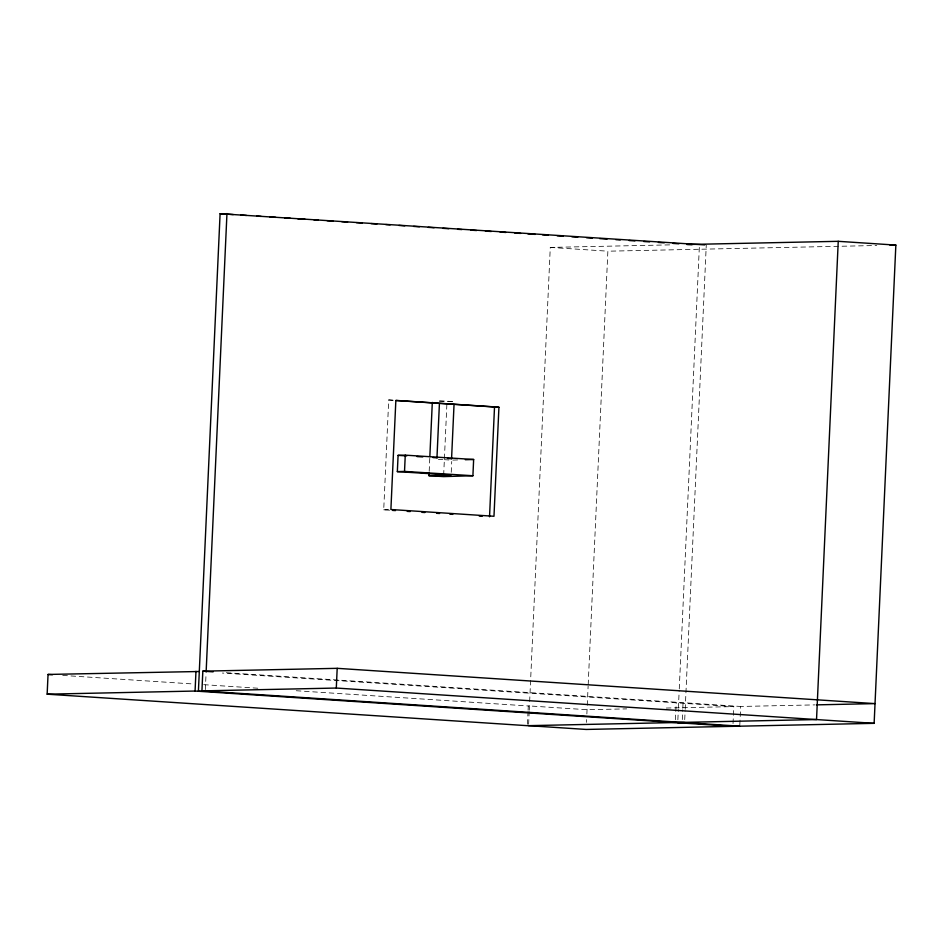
<?xml version="1.0" encoding="UTF-8"?>
<svg xmlns="http://www.w3.org/2000/svg" width="943" height="943" viewBox="0 0 943 943"><rect width="100%" height="100%" fill="white"/><g stroke="black" fill="none" stroke-linecap="round" stroke-linejoin="round"><path stroke-width="0.71" stroke-dasharray="4.71 3.54" d="M205.326 689.651L206.069 673.479M389.6 510.222L383.718 509.833L388.716 399.938L393.125 400.221M429.183 471.288L429.784 458.098M443.658 475.142L446.852 404.795M451.237 472.325L451.732 461.481M527.443 724.271L528.021 711.6M528.092 710.185L528.28 705.965L529.447 705.942L587.053 709.714L626.671 708.877M528.622 724.248L529.188 711.576M529.259 710.162L529.577 702.995M529.648 701.521L550.276 247.408L672.218 244.826M586.475 722.397L586.605 719.58M586.864 713.945L587.183 706.779M587.253 705.305L588.126 686.198M588.184 684.736L607.87 251.192L876.754 245.498M675.436 719.733L676.202 702.83M677.864 719.768L678.323 709.49M678.394 708.016L679.196 690.382M679.266 688.92L699.352 246.63M682.296 719.592L682.744 709.725M682.803 708.323L683.062 702.676M684.724 719.627L685.125 710.81M685.184 709.336L706.272 245.015M733.029 723.517L733.807 706.602L222.395 673.054M739.831 724.778L740.668 706.46L815.153 704.881M383.718 509.833L389.459 509.574M452.888 460.09L458.428 459.925M666.3 708.04L733.807 706.602M439.556 400.728L454.161 401.647L438.224 401.305M438.354 459.3L442.738 459.571M444.2 459.665L450.047 460.043M550.276 247.408L607.87 251.192M226.32 672.713L740.668 706.46M62.733 675.412L193.433 683.993M203.712 684.665L260.987 688.425M296.243 690.736L528.28 705.965M388.716 399.938L392.995 400.28"/><path stroke-width="1.41" d="M528.551 725.662L586.157 729.446L874.137 723.34L895.85 245.097L838.244 241.314L816.532 719.556L527.385 725.686L47.15 694.178L48.046 674.445L198.902 671.51M47.15 694.178L195.071 691.042L195.967 671.322M704.81 244.909L220.096 213.707L198.407 691.266L205.268 691.113M739.772 726.193L201.932 690.901L202.828 671.168L337.193 668.328L875.033 703.619L816.603 704.857M206.128 672.017L226.957 213.554M201.932 690.901L336.297 688.048L337.193 668.328M428.982 475.685L451.119 475.024L397.345 471.618L398.087 455.363L405.266 455.151L473.645 459.477L472.903 475.744L443.587 476.604L428.982 475.685L429.112 472.749M397.345 471.618L404.523 471.406L405.266 455.151M429.843 456.624L432.307 402.402M436.963 457.744L439.414 403.651M451.567 458.663L454.031 404.571M489.535 516.776L494.521 406.881L498.93 407.27L493.979 516.269L390.897 509.515L395.848 400.504L498.93 407.27M465.335 459.724L473.645 459.477M686.917 244.52L838.244 241.314M889.968 245.215L895.85 245.097M677.722 722.715L684.583 722.562M398.087 455.363L406.81 455.905M416.983 456.553L422.794 456.919M432.967 457.567L437.328 457.85M447.501 458.487L451.862 458.769M404.523 471.406L472.903 475.744M220.096 213.707L233.286 214.568M240.606 215.051L246.477 215.44M256.732 216.112L261.128 216.395M269.934 216.973L275.792 217.362M284.586 217.939L290.456 218.316M297.776 218.8L305.108 219.283M313.901 219.86L318.298 220.143M327.091 220.721L332.962 221.11M341.755 221.688L347.613 222.077M356.407 222.654L362.277 223.031M371.07 223.609L376.929 223.998M385.734 224.575L390.131 224.858M398.924 225.436L404.783 225.825M413.576 226.403L419.446 226.78M428.24 227.357L434.098 227.746M442.892 228.324L448.762 228.713M457.555 229.29L461.952 229.573M470.746 230.151L476.604 230.54M485.409 231.118L491.268 231.495M500.061 232.072L505.931 232.461M514.725 233.039L520.583 233.416M527.915 233.899L535.247 234.383M542.567 234.866L548.437 235.243M557.23 235.821L563.089 236.21M571.882 236.787L577.753 237.176M586.546 237.754L592.404 238.131M599.736 238.614L607.068 239.098M615.862 239.675L620.258 239.958M629.052 240.536L634.922 240.925M643.715 241.502L649.574 241.879M658.367 242.457L664.237 242.846M673.031 243.424L678.889 243.813M687.683 244.39L692.079 244.673M396.06 400.421L493.048 406.787M392.536 510.411L395.482 510.599M407.235 511.377L410.17 511.566M421.934 512.344L424.869 512.532M436.633 513.298L439.568 513.499M449.858 514.171L452.793 514.359M479.244 516.104L482.179 516.293M202.828 671.168L213.106 671.852M336.297 688.048L874.137 723.34M48.046 674.445L52.454 674.74M195.071 691.042L732.911 726.334"/></g></svg>
